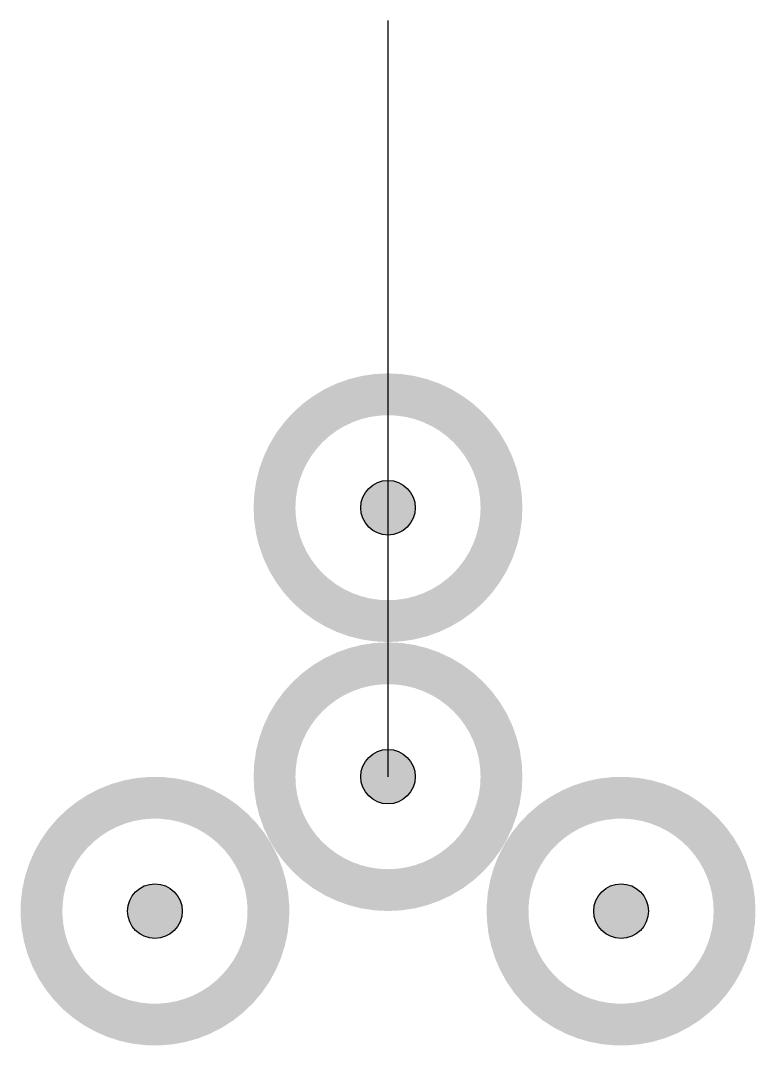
# Model space of a CAD drawing. Extents: x -0.49 to 0.49, y -0.36 to 1.
import ezdxf

# ---------------------------------------------------------------- set-up
doc = ezdxf.new("R2010")
doc.units = 0
doc.header["$MEASUREMENT"] = 0

msp = doc.modelspace()

# ---------------------------------------------------------------- hatches: boundary and pattern name
for points in [[(0.0361, 0.3557, 1), (-0.0361, 0.3557, 1)], [(0.0361, 0, 1), (-0.0361, 0, 1)], [(-0.3261, -0.1465, 1), (-0.29, -0.2091, 1)], [(0.29, -0.2091, 1), (0.3261, -0.1465, 1)]]:
    msp.add_hatch(color=0).paths.add_polyline_path(points)

# ---------------------------------------------------------------- linework, layer by layer
at = {"color": 0}
msp.add_line((0, 0), (0, 1), dxfattribs=at)
for points in [[(-0.15, 0.3557, 0.0553, 0.0553, 1), (0.15, 0.3557, 0.0553, 0.0553, 1), (-0.15, 0.3557, 0, 0, 0)], [(-0.15, 0, 0.0553, 0.0553, 1), (0.15, 0, 0.0553, 0.0553, 1), (-0.15, 0, 0, 0, 0)], [(-0.233, -0.3078, 0.0553, 0.0553, 1), (-0.383, -0.0479, 0.0553, 0.0553, 1), (-0.233, -0.3078, 0, 0, 0)], [(0.383, -0.0479, 0.0553, 0.0553, 1), (0.233, -0.3078, 0.0553, 0.0553, 1), (0.383, -0.0479, 0, 0, 0)]]:
    msp.add_lwpolyline(points, format="xyseb", dxfattribs=at)
for centre in [(0, 0.3557), (0, 0), (-0.308, -0.1778), (0.308, -0.1778)]:
    msp.add_circle(centre, 0.0361, dxfattribs=at)

doc.saveas('drawing.dxf')
